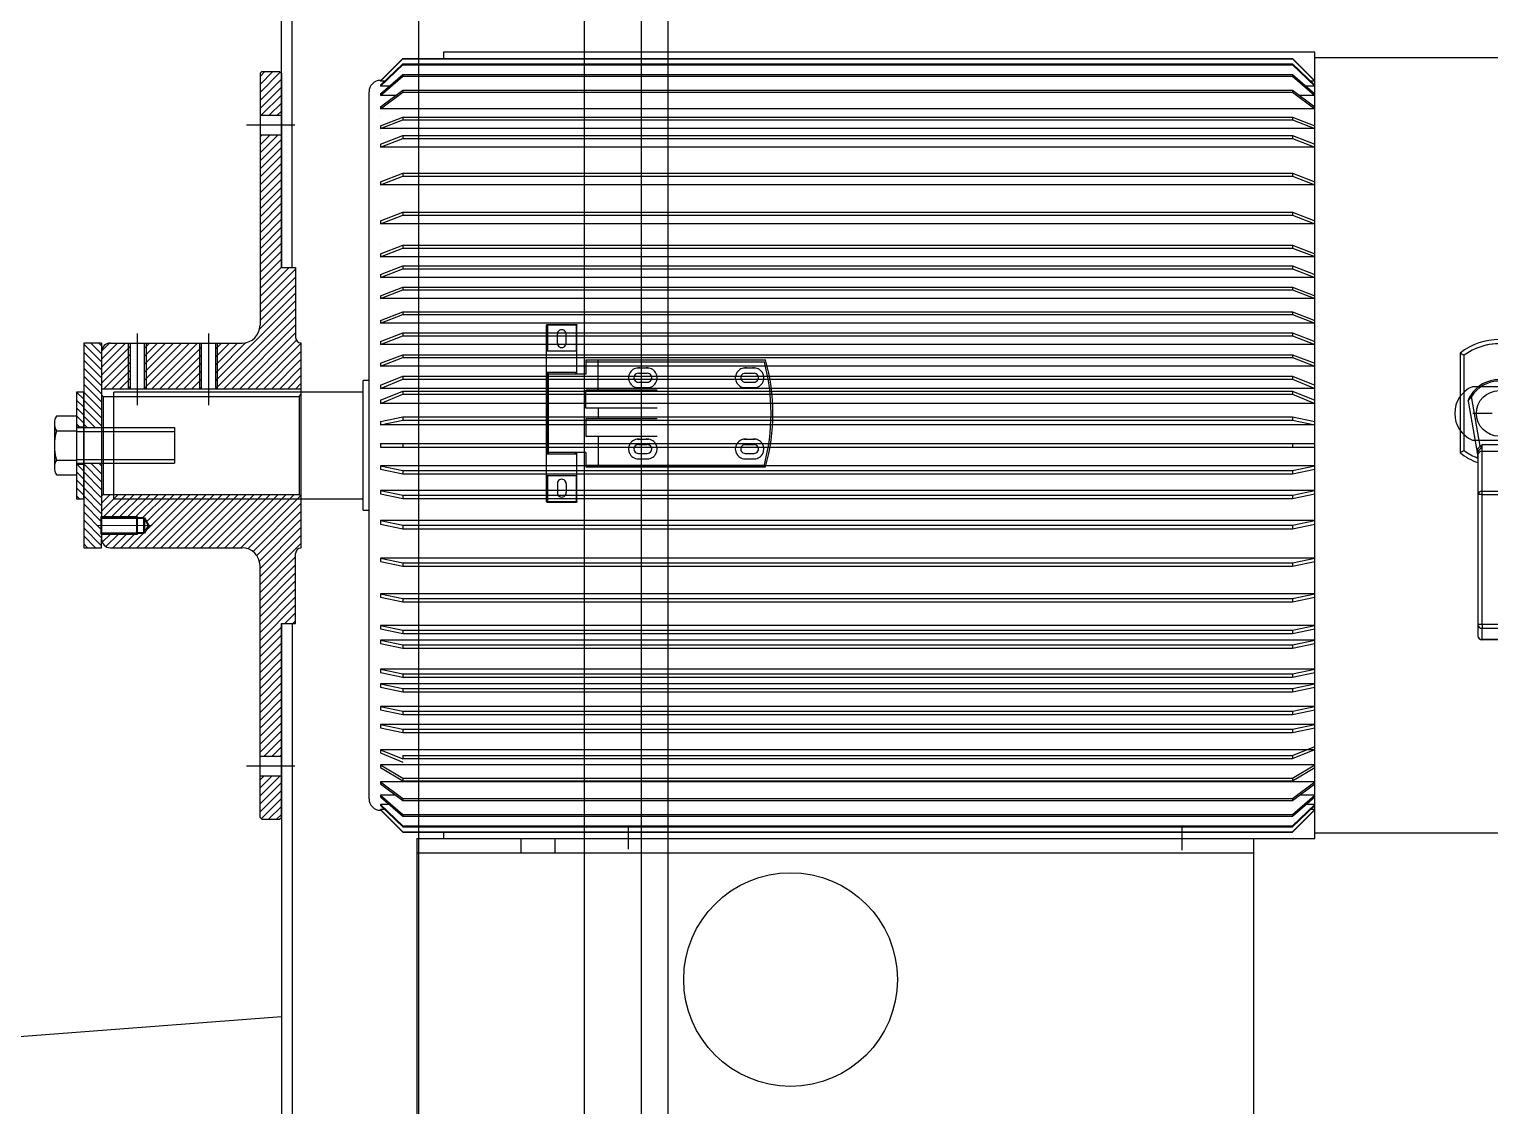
# Model space of a CAD drawing. Header units: millimetres. Extents: x -7350 to 21750, y -6100 to 14306.
# Drawn here: x 4781 to 5602, y 498 to 1103 of the extents above; entities that cross this region are included whole.
import ezdxf

# ---------------------------------------------------------------- set-up
doc = ezdxf.new("R2010")
doc.units = ezdxf.units.MM
for name, color, linetype in [('Dim', 1, 'Continuous'), ('FanMotor', 7, 'Continuous'), ('McDoor', 7, 'Continuous'), ('McFrame', 7, 'Continuous')]:
    doc.layers.add(name, color=color, linetype=linetype)

# ---------------------------------------------------------------- blocks, each defined once
blk = doc.blocks.new('M500341001000225M-E-BN')
at = {"color": 0}
for p, q in [((603.5, 919, 0), (603.5, 1379, 0)), ((609.5, 919, 0), (609.5, 1379, 0)), ((591.5, 1026.21, 0), (594.29, 1029, 0)), ((591.5, 1021.72, 0), (598.78, 1029, 0)), ((592.5, 1029, 0), (591.5, 1028, 0)), ((591.5, 1017.23, 0), (602.89, 1028.61, 0)), ((591.5, 1028, 0), (591.5, 919, 0)), ((592.5, 1029, 0), (602.5, 1029, 0)), ((602.5, 1029, 0), (603.5, 1028, 0)), ((603.5, 1028, 0), (603.5, 919, 0)), ((591.5, 1012.74, 0), (603.5, 1024.74, 0)), ((591.5, 1008.25, 0), (603.5, 1020.25, 0)), ((592.24, 1004.5, 0), (603.5, 1015.76, 0)), ((596.73, 1004.5, 0), (603.5, 1011.27, 0)), ((591.5, 1004.5, 0), (603.5, 1004.5, 0)), ((601.22, 1004.5, 0), (603.5, 1006.78, 0)), ((583.86, 999, 0), (611.14, 999, 0)), ((591.5, 992.37, 0), (592.63, 993.5, 0)), ((591.5, 987.88, 0), (597.12, 993.5, 0)), ((591.5, 983.39, 0), (601.61, 993.5, 0)), ((591.5, 993.5, 0), (603.5, 993.5, 0)), ((591.5, 978.9, 0), (603.5, 990.9, 0)), ((591.5, 974.41, 0), (603.5, 986.41, 0)), ((591.5, 969.92, 0), (603.5, 981.92, 0)), ((591.5, 965.43, 0), (603.5, 977.43, 0)), ((591.5, 960.94, 0), (603.5, 972.94, 0)), ((591.5, 956.45, 0), (603.5, 968.45, 0)), ((591.5, 951.96, 0), (603.5, 963.96, 0)), ((591.5, 947.47, 0), (603.5, 959.47, 0)), ((591.5, 942.98, 0), (603.5, 954.98, 0)), ((591.5, 938.49, 0), (603.5, 950.49, 0)), ((591.5, 934, 0), (603.5, 946, 0)), ((591.5, 929.51, 0), (603.5, 941.51, 0)), ((591.5, 925.02, 0), (603.5, 937.02, 0)), ((591.5, 920.53, 0), (603.5, 932.53, 0)), ((591.5, 916.04, 0), (603.5, 928.04, 0)), ((591.5, 911.55, 0), (603.5, 923.55, 0)), ((591.5, 907.06, 0), (603.5, 919.06, 0)), ((591.5, 902.57, 0), (607.93, 919, 0)), ((591.5, 919, 0), (591.5, 886.5, 0)), ((603.5, 919, 0), (611.5, 919, 0)), ((611.5, 919, 0), (611.5, 879.62, 0)), ((591.5, 898.08, 0), (611.5, 918.08, 0)), ((591.5, 893.59, 0), (611.5, 913.59, 0)), ((591.27, 884.38, 0), (611.5, 904.61, 0)), ((591.5, 889.1, 0), (611.5, 909.1, 0)), ((567.5, 856.12, 0), (611.5, 900.12, 0)), ((567.5, 851.63, 0), (611.5, 895.63, 0)), ((571.16, 850.8, 0), (611.5, 891.14, 0)), ((575.65, 850.8, 0), (611.5, 886.65, 0)), ((522.5, 881.89, 0), (522.5, 841.55, 0)), ((562.5, 881.89, 0), (562.5, 841.55, 0)), ((580.14, 850.8, 0), (611.5, 882.16, 0)), ((584.63, 850.8, 0), (611.92, 878.09, 0)), ((502.5, 876.5, 0), (492.5, 876.5, 0)), ((492.5, 876.5, 0), (492.5, 761.5, 0)), ((502.5, 865.92, 0), (492.5, 875.92, 0)), ((502.5, 861.43, 0), (492.5, 871.43, 0)), ((502.5, 870.41, 0), (496.41, 876.5, 0)), ((502.5, 874.9, 0), (500.9, 876.5, 0)), ((502.5, 867.45, 0), (511.55, 876.5, 0)), ((502.5, 862.96, 0), (516.04, 876.5, 0)), ((502.5, 876.5, 0), (502.5, 871.5, 0)), ((502.5, 858.47, 0), (517.5, 873.47, 0)), ((502.5, 871.5, 0), (502.5, 766.5, 0)), ((502.52, 871.96, 0), (507.04, 876.48, 0)), ((507.5, 876.5, 0), (581.5, 876.5, 0)), ((517.5, 876.5, 0), (517.5, 850.8, 0)), ((517.5, 873.47, 0), (518.5, 874.47, 0)), ((517.5, 868.98, 0), (518.5, 869.98, 0)), ((518.5, 876.5, 0), (518.5, 850.8, 0)), ((526.5, 876.5, 0), (526.5, 850.8, 0)), ((526.5, 873.49, 0), (527.5, 874.49, 0)), ((526.5, 869, 0), (527.5, 870, 0)), ((527.5, 874.49, 0), (529.51, 876.5, 0)), ((527.5, 870, 0), (534, 876.5, 0)), ((527.5, 865.51, 0), (538.49, 876.5, 0)), ((527.5, 861.02, 0), (542.98, 876.5, 0)), ((527.5, 856.53, 0), (547.47, 876.5, 0)), ((527.5, 852.04, 0), (551.96, 876.5, 0)), ((527.5, 876.5, 0), (527.5, 850.8, 0)), ((530.75, 850.8, 0), (556.45, 876.5, 0)), ((535.24, 850.8, 0), (557.5, 873.06, 0)), ((557.5, 876.5, 0), (557.5, 850.8, 0)), ((557.5, 873.06, 0), (558.5, 874.06, 0)), ((557.5, 868.57, 0), (558.5, 869.57, 0)), ((558.5, 876.5, 0), (558.5, 850.8, 0)), ((566.5, 876.5, 0), (566.5, 850.8, 0)), ((566.5, 873.08, 0), (567.5, 874.08, 0)), ((566.5, 868.59, 0), (567.5, 869.59, 0)), ((567.5, 860.61, 0), (583.62, 876.73, 0)), ((567.5, 874.08, 0), (569.92, 876.5, 0)), ((567.5, 869.59, 0), (574.41, 876.5, 0)), ((567.5, 865.1, 0), (578.9, 876.5, 0)), ((567.5, 876.5, 0), (567.5, 850.8, 0)), ((589.12, 850.8, 0), (614.5, 876.18, 0)), ((593.61, 850.8, 0), (614.5, 871.69, 0)), ((614.5, 876.62, 0), (614.5, 761.38, 0)), ((614.5, 876.62, 0), (614.5, 876.62, 0)), ((621.5, 876.62, 0), (621.5, 876.62, 0)), ((502.5, 856.94, 0), (492.5, 866.94, 0)), ((502.5, 852.45, 0), (492.5, 862.45, 0)), ((502.5, 853.98, 0), (517.5, 868.98, 0)), ((503.81, 850.8, 0), (517.5, 864.49, 0)), ((517.5, 864.49, 0), (518.5, 865.49, 0)), ((526.5, 864.51, 0), (527.5, 865.51, 0)), ((539.73, 850.8, 0), (557.5, 868.57, 0)), ((544.22, 850.8, 0), (557.5, 864.08, 0)), ((557.5, 864.08, 0), (558.5, 865.08, 0)), ((566.5, 864.1, 0), (567.5, 865.1, 0)), ((598.1, 850.8, 0), (614.5, 867.2, 0)), ((602.59, 850.8, 0), (614.5, 862.71, 0)), ((502.5, 847.96, 0), (492.5, 857.96, 0)), ((502.5, 843.47, 0), (492.5, 853.47, 0)), ((508.3, 850.8, 0), (517.5, 860, 0)), ((512.79, 850.8, 0), (517.5, 855.51, 0)), ((517.5, 860, 0), (518.5, 861, 0)), ((517.5, 855.51, 0), (518.5, 856.51, 0)), ((526.5, 860.02, 0), (527.5, 861.02, 0)), ((526.5, 855.53, 0), (527.5, 856.53, 0)), ((548.71, 850.8, 0), (557.5, 859.59, 0)), ((553.2, 850.8, 0), (557.5, 855.1, 0)), ((557.5, 859.59, 0), (558.5, 860.59, 0)), ((557.5, 855.1, 0), (558.5, 856.1, 0)), ((566.5, 859.61, 0), (567.5, 860.61, 0)), ((566.5, 855.12, 0), (567.5, 856.12, 0)), ((607.08, 850.8, 0), (614.5, 858.22, 0)), ((611.57, 850.8, 0), (614.5, 853.73, 0)), ((488.5, 849, 0), (488.5, 789, 0)), ((492.5, 849, 0), (488.5, 849, 0)), ((488.5, 849, 0), (492.5, 845, 0)), ((492.5, 789, 0), (492.5, 849, 0)), ((502.5, 838.98, 0), (492.5, 848.98, 0)), ((502.5, 850.8, 0), (614.5, 850.8, 0)), ((503.5, 846.5, 0), (502.5, 847.5, 0)), ((503.5, 846.5, 0), (613.5, 846.5, 0)), ((503.5, 846.5, 0), (503.5, 791.5, 0)), ((517.28, 850.8, 0), (517.5, 851.02, 0)), ((517.5, 851.02, 0), (518.5, 852.02, 0)), ((526.5, 851.04, 0), (527.5, 852.04, 0)), ((557.69, 850.8, 0), (558.5, 851.61, 0)), ((566.67, 850.8, 0), (567.5, 851.63, 0)), ((613.5, 846.5, 0), (614.5, 847.52, 0)), ((613.5, 846.5, 0), (613.5, 791.5, 0)), ((488.5, 844.51, 0), (492.5, 840.51, 0)), ((488.5, 840.02, 0), (492.5, 836.02, 0)), ((502.5, 834.49, 0), (492.5, 844.49, 0)), ((502.5, 830, 0), (492.5, 840, 0)), ((476, 831.36, 0), (476, 806.64, 0)), ((488.5, 835.47, 0), (477.15, 835.47, 0)), ((488.5, 835.53, 0), (492.5, 831.53, 0)), ((488.5, 835.47, 0), (488.5, 802.52, 0)), ((488.5, 831.04, 0), (490.04, 829.5, 0)), ((488.5, 829.5, 0), (492.5, 829.5, 0)), ((488.5, 829, 0), (543.5, 829, 0)), ((499.01, 829, 0), (492.5, 835.51, 0)), ((494.52, 829, 0), (492.5, 831.02, 0)), ((543.5, 829, 0), (543.5, 809, 0)), ((477.15, 827.24, 0), (488.5, 827.24, 0)), ((488.5, 826.83, 0), (543.5, 826.83, 0)), ((476, 819, 0), (476, 819, 0)), ((477.15, 810.76, 0), (488.5, 810.76, 0)), ((488.5, 811.16, 0), (543.5, 811.16, 0)), ((488.5, 809, 0), (543.5, 809, 0)), ((488.5, 808.5, 0), (492.5, 808.5, 0)), ((488.5, 804.1, 0), (492.5, 800.1, 0)), ((488.59, 808.5, 0), (492.5, 804.59, 0)), ((502.5, 798.57, 0), (492.5, 808.57, 0)), ((502.5, 794.08, 0), (492.5, 804.08, 0)), ((502.5, 803.06, 0), (496.56, 809, 0)), ((502.5, 807.55, 0), (501.05, 809, 0)), ((477.15, 802.52, 0), (488.5, 802.52, 0)), ((488.5, 799.61, 0), (492.5, 795.61, 0)), ((502.5, 789.59, 0), (492.5, 799.59, 0)), ((488.5, 795.12, 0), (492.5, 791.12, 0)), ((488.5, 790.63, 0), (490.13, 789, 0)), ((488.5, 789, 0), (492.5, 789, 0)), ((502.5, 785.1, 0), (492.5, 795.1, 0)), ((502.5, 780.61, 0), (492.5, 790.61, 0)), ((502.5, 786.63, 0), (507.37, 791.5, 0)), ((502.5, 782.14, 0), (511.86, 791.5, 0)), ((503.5, 791.5, 0), (502.5, 790.5, 0)), ((503.5, 791.5, 0), (613.5, 791.5, 0)), ((503.85, 779, 0), (516.35, 791.5, 0)), ((508.34, 779, 0), (520.84, 791.5, 0)), ((512.83, 779, 0), (525.33, 791.5, 0)), ((517.32, 779, 0), (529.82, 791.5, 0)), ((521.81, 779, 0), (534.31, 791.5, 0)), ((522.27, 761.5, 0), (552.27, 791.5, 0)), ((525.55, 778.25, 0), (538.8, 791.5, 0)), ((526.76, 761.5, 0), (556.76, 791.5, 0)), ((527.14, 770.85, 0), (547.78, 791.5, 0)), ((527.8, 776, 0), (543.29, 791.5, 0)), ((531.25, 761.5, 0), (561.25, 791.5, 0)), ((535.74, 761.5, 0), (565.74, 791.5, 0)), ((540.23, 761.5, 0), (570.23, 791.5, 0)), ((544.72, 761.5, 0), (574.72, 791.5, 0)), ((549.21, 761.5, 0), (579.21, 791.5, 0)), ((553.7, 761.5, 0), (583.7, 791.5, 0)), ((558.19, 761.5, 0), (588.19, 791.5, 0)), ((562.68, 761.5, 0), (592.68, 791.5, 0)), ((567.17, 761.5, 0), (597.17, 791.5, 0)), ((571.66, 761.5, 0), (601.66, 791.5, 0)), ((576.15, 761.5, 0), (606.15, 791.5, 0)), ((580.65, 761.5, 0), (610.65, 791.5, 0)), ((584.63, 761, 0), (614.32, 790.68, 0)), ((613.5, 791.5, 0), (614.5, 790.5, 0)), ((502.5, 776.12, 0), (492.5, 786.12, 0)), ((502.5, 771.63, 0), (492.5, 781.63, 0)), ((587.57, 759.45, 0), (614.5, 786.37, 0)), ((589.76, 757.14, 0), (614.5, 781.88, 0)), ((502.5, 767.14, 0), (492.5, 777.14, 0)), ((502.5, 762.65, 0), (492.5, 772.65, 0)), ((503.1, 778.25, 0), (503.85, 779, 0)), ((507.59, 778.25, 0), (508.34, 779, 0)), ((512.08, 778.25, 0), (512.83, 779, 0)), ((516.57, 778.25, 0), (517.32, 779, 0)), ((521.06, 778.25, 0), (521.81, 779, 0)), ((591.17, 754.06, 0), (614.5, 777.39, 0)), ((591.5, 749.9, 0), (614.5, 772.9, 0)), ((499.16, 761.5, 0), (492.5, 768.16, 0)), ((494.67, 761.5, 0), (492.5, 763.67, 0)), ((502.5, 768.67, 0), (502.83, 769, 0)), ((502.5, 761.5, 0), (502.5, 766.5, 0)), ((502.83, 769, 0), (503.58, 769.75, 0)), ((502.89, 764.57, 0), (507.32, 769, 0)), ((504.99, 762.18, 0), (511.81, 769, 0)), ((507.32, 769, 0), (508.07, 769.75, 0)), ((508.8, 761.5, 0), (516.3, 769, 0)), ((511.81, 769, 0), (512.56, 769.75, 0)), ((513.29, 761.5, 0), (520.79, 769, 0)), ((516.3, 769, 0), (517.05, 769.75, 0)), ((517.78, 761.5, 0), (526.03, 769.75, 0)), ((520.79, 769, 0), (521.54, 769.75, 0)), ((591.5, 745.41, 0), (614.5, 768.41, 0)), ((591.5, 740.92, 0), (614.5, 763.92, 0)), ((492.5, 761.5, 0), (502.5, 761.5, 0)), ((507.5, 761.5, 0), (581.5, 761.5, 0)), ((591.5, 736.43, 0), (611.5, 756.43, 0)), ((611.5, 719, 0), (611.5, 758.38, 0)), ((614.5, 761.38, 0), (614.5, 761.38, 0)), ((591.5, 731.94, 0), (611.5, 751.94, 0)), ((591.5, 719, 0), (591.5, 751.5, 0)), ((591.5, 727.45, 0), (611.5, 747.45, 0)), ((591.5, 722.96, 0), (611.5, 742.96, 0)), ((591.5, 718.47, 0), (611.5, 738.47, 0)), ((591.5, 713.98, 0), (611.5, 733.98, 0)), ((591.5, 709.49, 0), (611.5, 729.49, 0)), ((605.5, 719, 0), (611.5, 725, 0)), ((591.5, 610, 0), (591.5, 719, 0)), ((591.5, 705, 0), (603.5, 717, 0)), ((603.5, 719, 0), (603.5, 259, 0)), ((603.5, 610, 0), (603.5, 719, 0)), ((603.5, 719, 0), (611.5, 719, 0)), ((609.5, 719, 0), (609.5, 259, 0)), ((609.99, 719, 0), (611.5, 720.51, 0)), ((591.5, 700.51, 0), (603.5, 712.51, 0)), ((591.5, 696.02, 0), (603.5, 708.02, 0)), ((591.5, 691.53, 0), (603.5, 703.53, 0)), ((591.5, 687.04, 0), (603.5, 699.04, 0)), ((591.5, 682.55, 0), (603.5, 694.55, 0)), ((591.5, 678.06, 0), (603.5, 690.06, 0)), ((591.5, 673.57, 0), (603.5, 685.57, 0)), ((591.5, 669.08, 0), (603.5, 681.08, 0)), ((591.5, 664.59, 0), (603.5, 676.59, 0)), ((591.5, 660.1, 0), (603.5, 672.1, 0)), ((591.5, 655.61, 0), (603.5, 667.61, 0)), ((591.5, 651.12, 0), (603.5, 663.12, 0)), ((591.5, 646.63, 0), (603.5, 658.63, 0)), ((593.86, 644.5, 0), (603.5, 654.14, 0)), ((598.35, 644.5, 0), (603.5, 649.65, 0)), ((591.5, 644.5, 0), (603.5, 644.5, 0)), ((602.84, 644.5, 0), (603.5, 645.16, 0)), ((583.86, 639, 0), (611.14, 639, 0)), ((591.5, 631.08, 0), (593.92, 633.5, 0)), ((591.5, 626.59, 0), (598.41, 633.5, 0)), ((591.5, 622.1, 0), (602.9, 633.5, 0)), ((591.5, 633.5, 0), (603.5, 633.5, 0)), ((591.5, 617.61, 0), (603.5, 629.61, 0)), ((591.5, 613.12, 0), (603.5, 625.12, 0)), ((592.19, 609.31, 0), (603.5, 620.63, 0)), ((596.36, 609, 0), (603.5, 616.14, 0)), ((592.5, 609, 0), (591.5, 610, 0)), ((592.5, 609, 0), (602.5, 609, 0)), ((600.85, 609, 0), (603.5, 611.65, 0)), ((602.5, 609, 0), (603.5, 610, 0)), ((679.5, 598.25, 0), (1149.5, 598.25, 0)), ((679.5, 598.25, 0), (679.5, 194, 0)), ((738, 598.25, 0), (738, 590.25, 0)), ((757, 598.25, 0), (757, 590.25, 0)), ((1149.5, 598.25, 0), (1149.5, 194, 0)), ((679.5, 590.25, 0), (1149.5, 590.25, 0)), ((603.5, 498, 0), (263.16, 472.33, 0))]:
    blk.add_line(p, q, dxfattribs=at)
at = {"color": 7, "linetype": 'Continuous'}
for p, q in [((659.18, 1023.8, 0), (671.77, 1036.33, 0)), ((659.18, 1023.6, 0), (671.77, 1036.13, 0)), ((671.77, 1036.33, 0), (671.77, 1036.13, 0)), ((671.77, 1036.33, 0), (1171.34, 1036.33, 0)), ((671.77, 1036.13, 0), (1171.34, 1036.13, 0)), ((694.55, 1039.85, 0), (694.55, 1036.33, 0)), ((794.66, 1039.85, 0), (694.55, 1039.85, 0)), ((802.72, 1039.85, 0), (794.66, 1039.85, 0)), ((1183.92, 1039.85, 0), (802.72, 1039.85, 0)), ((1171.34, 1036.33, 0), (1183.92, 1023.81, 0)), ((1171.34, 1036.33, 0), (1171.34, 1036.13, 0)), ((1171.34, 1036.13, 0), (1183.92, 1023.61, 0)), ((1183.92, 1036.62, 0), (1183.92, 1039.85, 0)), ((1183.92, 601.48, 0), (1183.92, 1036.62, 0)), ((1396.55, 1036.62, 0), (1183.92, 1036.62, 0)), ((659.18, 1021.39, 0), (671.77, 1033.37, 0)), ((659.18, 1020.79, 0), (671.77, 1032.77, 0)), ((659.18, 1016.47, 0), (671.77, 1027.38, 0)), ((659.18, 1015.5, 0), (671.77, 1026.41, 0)), ((671.77, 1033.37, 0), (671.77, 1032.77, 0)), ((671.77, 1033.37, 0), (1171.34, 1033.37, 0)), ((671.77, 1032.77, 0), (1171.34, 1032.77, 0)), ((671.77, 1027.38, 0), (671.77, 1026.41, 0)), ((671.77, 1027.38, 0), (1171.34, 1027.38, 0)), ((671.77, 1026.41, 0), (1171.34, 1026.41, 0)), ((1171.34, 1033.37, 0), (1183.92, 1021.4, 0)), ((1171.34, 1033.37, 0), (1171.34, 1032.77, 0)), ((1171.34, 1032.77, 0), (1183.92, 1020.8, 0)), ((1171.34, 1027.38, 0), (1183.92, 1016.48, 0)), ((1171.34, 1027.38, 0), (1171.34, 1026.41, 0)), ((1171.34, 1026.41, 0), (1183.92, 1015.51, 0)), ((652.73, 620.52, 0), (652.73, 1017.58, 0)), ((659.41, 1024.04, 0), (659.18, 1024.04, 0)), ((659.18, 1023.6, 0), (659.18, 1023.6, 0)), ((661.5, 1023.6, 0), (659.18, 1023.6, 0)), ((664.16, 1020.79, 0), (659.18, 1020.79, 0)), ((659.18, 1020.79, 0), (659.18, 1020.79, 0)), ((659.18, 1009.26, 0), (671.77, 1018.62, 0)), ((659.18, 1007.96, 0), (671.77, 1017.32, 0)), ((671.77, 1018.62, 0), (671.77, 1017.32, 0)), ((671.77, 1018.62, 0), (1171.34, 1018.62, 0)), ((671.77, 1017.32, 0), (1171.34, 1017.32, 0)), ((1171.34, 1018.62, 0), (1183.92, 1009.26, 0)), ((1171.34, 1018.62, 0), (1171.34, 1017.32, 0)), ((1171.34, 1017.32, 0), (1183.92, 1007.97, 0)), ((1183.92, 1020.79, 0), (1178.94, 1020.79, 0)), ((1183.92, 1023.6, 0), (1181.61, 1023.6, 0)), ((1183.92, 1024.04, 0), (1183.69, 1024.04, 0)), ((667.58, 1015.5, 0), (659.18, 1015.5, 0)), ((659.18, 1015.5, 0), (659.18, 1015.5, 0)), ((1183.92, 1015.5, 0), (1175.53, 1015.5, 0)), ((1183.92, 1007.96, 0), (659.18, 1007.96, 0)), ((659.18, 1003.85, 0), (659.18, 1003.85, 0)), ((659.18, 998.5, 0), (671.77, 1003.35, 0)), ((659.18, 996.93, 0), (671.77, 1001.79, 0)), ((671.77, 1003.35, 0), (1171.34, 1003.35, 0)), ((671.77, 1003.35, 0), (671.77, 1001.79, 0)), ((671.77, 1001.79, 0), (1171.34, 1001.79, 0)), ((1171.34, 1003.35, 0), (1183.92, 998.5, 0)), ((1171.34, 1003.35, 0), (1171.34, 1001.79, 0)), ((1171.34, 1001.79, 0), (1183.92, 996.94, 0)), ((1183.92, 996.93, 0), (659.18, 996.93, 0)), ((659.18, 996.93, 0), (659.18, 996.93, 0)), ((659.18, 993.47, 0), (659.18, 993.47, 0)), ((659.18, 988.12, 0), (671.77, 992.98, 0)), ((671.77, 992.98, 0), (1171.34, 992.98, 0)), ((671.77, 992.98, 0), (671.77, 991.41, 0)), ((1171.34, 992.98, 0), (1171.34, 991.41, 0)), ((1171.34, 992.98, 0), (1183.92, 988.13, 0)), ((659.18, 986.56, 0), (671.77, 991.41, 0)), ((1183.92, 986.56, 0), (659.18, 986.56, 0)), ((659.18, 986.56, 0), (659.18, 986.56, 0)), ((671.77, 991.41, 0), (1171.34, 991.41, 0)), ((1171.34, 991.41, 0), (1183.92, 986.56, 0)), ((659.18, 972.34, 0), (659.18, 972.34, 0)), ((659.18, 967, 0), (671.77, 971.85, 0)), ((659.18, 965.43, 0), (671.77, 970.28, 0)), ((671.77, 971.85, 0), (1171.34, 971.85, 0)), ((671.77, 971.85, 0), (671.77, 970.28, 0)), ((671.77, 970.28, 0), (1171.34, 970.28, 0)), ((1171.34, 971.85, 0), (1183.92, 967, 0)), ((1171.34, 971.85, 0), (1171.34, 970.28, 0)), ((1171.34, 970.28, 0), (1183.92, 965.43, 0)), ((1183.92, 965.43, 0), (659.18, 965.43, 0)), ((659.18, 965.43, 0), (659.18, 965.43, 0)), ((659.18, 950.44, 0), (659.18, 950.44, 0)), ((659.18, 945.09, 0), (671.77, 949.94, 0)), ((659.18, 943.52, 0), (671.77, 948.38, 0)), ((1183.92, 943.52, 0), (659.18, 943.52, 0)), ((659.18, 943.52, 0), (659.18, 943.52, 0)), ((671.77, 949.94, 0), (1171.34, 949.94, 0)), ((671.77, 949.94, 0), (671.77, 948.38, 0)), ((671.77, 948.38, 0), (1171.34, 948.38, 0)), ((1171.34, 949.94, 0), (1183.92, 945.1, 0)), ((1171.34, 949.94, 0), (1171.34, 948.38, 0)), ((1171.34, 948.38, 0), (1183.92, 943.53, 0)), ((659.18, 931.92, 0), (659.18, 931.92, 0)), ((659.18, 926.58, 0), (671.77, 931.43, 0)), ((659.18, 925.01, 0), (671.77, 929.87, 0)), ((671.77, 931.43, 0), (1171.34, 931.43, 0)), ((671.77, 931.43, 0), (671.77, 929.87, 0)), ((671.77, 929.87, 0), (1171.34, 929.87, 0)), ((1171.34, 931.43, 0), (1183.92, 926.58, 0)), ((1171.34, 931.43, 0), (1171.34, 929.87, 0)), ((1171.34, 929.87, 0), (1183.92, 925.02, 0)), ((1183.92, 925.01, 0), (659.18, 925.01, 0)), ((659.18, 925.01, 0), (659.18, 925.01, 0)), ((659.18, 920.29, 0), (659.18, 920.29, 0)), ((659.18, 914.95, 0), (671.77, 919.8, 0)), ((671.77, 919.8, 0), (1171.34, 919.8, 0)), ((671.77, 919.8, 0), (671.77, 918.23, 0)), ((1171.34, 919.8, 0), (1171.34, 918.23, 0)), ((1171.34, 919.8, 0), (1183.92, 914.95, 0)), ((659.18, 913.38, 0), (671.77, 918.23, 0)), ((1183.92, 913.38, 0), (659.18, 913.38, 0)), ((659.18, 913.38, 0), (659.18, 913.38, 0)), ((671.77, 918.23, 0), (1171.34, 918.23, 0)), ((1171.34, 918.23, 0), (1183.92, 913.39, 0)), ((659.18, 908.4, 0), (659.18, 908.4, 0)), ((659.18, 903.05, 0), (671.77, 907.91, 0)), ((659.18, 901.48, 0), (671.77, 906.34, 0)), ((671.77, 907.91, 0), (1171.34, 907.91, 0)), ((671.77, 907.91, 0), (671.77, 906.34, 0)), ((671.77, 906.34, 0), (1171.34, 906.34, 0)), ((1171.34, 907.91, 0), (1171.34, 906.34, 0)), ((1171.34, 907.91, 0), (1183.92, 903.06, 0)), ((1171.34, 906.34, 0), (1183.92, 901.49, 0)), ((1183.92, 901.48, 0), (659.18, 901.48, 0)), ((659.18, 901.48, 0), (659.18, 901.48, 0)), ((659.18, 894.55, 0), (659.18, 894.55, 0)), ((659.18, 889.21, 0), (671.77, 894.06, 0)), ((659.18, 887.64, 0), (671.77, 892.5, 0)), ((1183.92, 887.64, 0), (659.18, 887.64, 0)), ((659.18, 887.64, 0), (659.18, 887.64, 0)), ((671.77, 894.06, 0), (1171.34, 894.06, 0)), ((671.77, 894.06, 0), (671.77, 892.5, 0)), ((671.77, 892.5, 0), (1171.34, 892.5, 0)), ((1171.34, 894.06, 0), (1183.92, 889.21, 0)), ((1171.34, 894.06, 0), (1171.34, 892.5, 0)), ((1171.34, 892.5, 0), (1183.92, 887.65, 0)), ((659.18, 882.66, 0), (659.18, 882.66, 0)), ((659.18, 877.31, 0), (671.77, 882.17, 0)), ((659.18, 875.75, 0), (671.77, 880.6, 0)), ((671.77, 882.17, 0), (671.77, 880.6, 0)), ((671.77, 882.17, 0), (1171.34, 882.17, 0)), ((671.77, 880.6, 0), (1171.34, 880.6, 0)), ((1171.34, 882.17, 0), (1171.34, 880.6, 0)), ((1171.34, 882.17, 0), (1183.92, 877.32, 0)), ((1171.34, 880.6, 0), (1183.92, 875.75, 0)), ((1183.92, 875.75, 0), (659.18, 875.75, 0)), ((659.18, 875.75, 0), (659.18, 875.75, 0)), ((659.18, 870.46, 0), (659.18, 870.46, 0)), ((659.18, 865.11, 0), (671.77, 869.97, 0)), ((671.77, 869.97, 0), (671.77, 868.4, 0)), ((671.77, 869.97, 0), (1171.34, 869.97, 0)), ((1171.34, 869.97, 0), (1183.92, 865.12, 0)), ((1171.34, 869.97, 0), (1171.34, 868.4, 0)), ((659.18, 863.55, 0), (671.77, 868.4, 0)), ((1183.92, 863.55, 0), (659.18, 863.55, 0)), ((659.18, 863.55, 0), (659.18, 863.55, 0)), ((671.77, 868.4, 0), (1171.34, 868.4, 0)), ((1171.34, 868.4, 0), (1183.92, 863.55, 0)), ((649.5, 782.56, 0), (649.5, 855.44, 0)), ((652.73, 855.44, 0), (649.5, 855.44, 0)), ((659.18, 852.79, 0), (671.77, 857.91, 0)), ((659.18, 851.02, 0), (671.77, 856.14, 0)), ((671.77, 857.91, 0), (1171.34, 857.91, 0)), ((671.77, 857.91, 0), (671.77, 856.14, 0)), ((671.77, 856.14, 0), (1171.34, 856.14, 0)), ((1171.34, 857.91, 0), (1171.34, 856.14, 0)), ((1171.34, 857.91, 0), (1183.92, 852.79, 0)), ((1171.34, 856.14, 0), (1183.92, 851.02, 0)), ((649.5, 848.99, 0), (509.47, 848.99, 0)), ((509.47, 789.01, 0), (509.47, 848.99, 0)), ((1183.92, 851.02, 0), (659.18, 851.02, 0)), ((659.18, 851.02, 0), (659.18, 851.02, 0)), ((659.18, 844.35, 0), (671.77, 849.47, 0)), ((659.18, 842.58, 0), (671.77, 847.7, 0)), ((671.77, 849.47, 0), (671.77, 847.7, 0)), ((671.77, 849.47, 0), (1171.34, 849.47, 0)), ((671.77, 847.7, 0), (1171.34, 847.7, 0)), ((1171.34, 849.47, 0), (1183.92, 844.35, 0)), ((1171.34, 849.47, 0), (1171.34, 847.7, 0)), ((1171.34, 847.7, 0), (1183.92, 842.58, 0)), ((1183.92, 842.58, 0), (659.18, 842.58, 0)), ((659.18, 842.58, 0), (659.18, 842.58, 0)), ((659.18, 832.48, 0), (671.77, 835.1, 0)), ((659.18, 830.58, 0), (671.77, 833.2, 0)), ((1183.92, 830.58, 0), (659.18, 830.58, 0)), ((659.18, 830.58, 0), (659.18, 830.58, 0)), ((671.77, 835.1, 0), (671.77, 833.2, 0)), ((671.77, 835.1, 0), (1171.34, 835.1, 0)), ((671.77, 833.2, 0), (1171.34, 833.2, 0)), ((1171.34, 835.1, 0), (1183.92, 832.48, 0)), ((1171.34, 835.1, 0), (1171.34, 833.2, 0)), ((1171.34, 833.2, 0), (1183.92, 830.59, 0)), ((659.18, 820.02, 0), (671.77, 820.02, 0)), ((659.18, 820.02, 0), (659.18, 819.05, 0)), ((659.18, 819.05, 0), (659.18, 818.08, 0)), ((659.18, 818.08, 0), (671.77, 818.08, 0)), ((671.77, 820.02, 0), (671.77, 818.08, 0)), ((671.77, 820.02, 0), (1171.34, 820.02, 0)), ((671.77, 818.08, 0), (1171.34, 818.08, 0)), ((1171.34, 820.02, 0), (1183.92, 820.02, 0)), ((1171.34, 820.02, 0), (1171.34, 818.08, 0)), ((1171.34, 818.08, 0), (1183.92, 818.08, 0)), ((659.18, 807.52, 0), (671.77, 804.9, 0)), ((1183.92, 807.52, 0), (659.18, 807.52, 0)), ((659.18, 807.52, 0), (659.18, 807.52, 0)), ((659.18, 805.62, 0), (671.77, 803, 0)), ((671.77, 804.9, 0), (671.77, 803, 0)), ((671.77, 804.9, 0), (1171.34, 804.9, 0)), ((1171.34, 804.9, 0), (1183.92, 807.51, 0)), ((1171.34, 803, 0), (1183.92, 805.62, 0)), ((1171.34, 804.9, 0), (1171.34, 803, 0)), ((671.77, 803, 0), (1171.34, 803, 0)), ((509.47, 789.01, 0), (649.5, 789.01, 0)), ((1183.92, 793.61, 0), (659.18, 793.61, 0)), ((659.18, 793.61, 0), (671.77, 790.99, 0)), ((659.18, 793.61, 0), (659.18, 793.61, 0)), ((659.18, 791.72, 0), (671.77, 789.1, 0)), ((671.77, 790.99, 0), (1171.34, 790.99, 0)), ((671.77, 790.99, 0), (671.77, 789.1, 0)), ((671.77, 789.1, 0), (1171.34, 789.1, 0)), ((1171.34, 790.99, 0), (1183.92, 793.61, 0)), ((1171.34, 789.1, 0), (1183.92, 791.72, 0)), ((1171.34, 790.99, 0), (1171.34, 789.1, 0)), ((649.5, 782.56, 0), (652.73, 782.56, 0)), ((1183.92, 776.75, 0), (659.18, 776.75, 0)), ((659.18, 776.75, 0), (671.77, 774.13, 0)), ((659.18, 776.75, 0), (659.18, 776.75, 0)), ((659.18, 774.86, 0), (671.77, 772.24, 0)), ((671.77, 774.13, 0), (1171.34, 774.13, 0)), ((671.77, 774.13, 0), (671.77, 772.24, 0)), ((671.77, 772.24, 0), (1171.34, 772.24, 0)), ((1171.34, 774.13, 0), (1183.92, 776.75, 0)), ((1171.34, 772.24, 0), (1183.92, 774.85, 0)), ((1171.34, 774.13, 0), (1171.34, 772.24, 0)), ((1183.92, 755.73, 0), (659.18, 755.73, 0)), ((659.18, 755.73, 0), (659.18, 755.73, 0)), ((659.18, 755.73, 0), (671.77, 753.11, 0)), ((1171.34, 753.11, 0), (1183.92, 755.73, 0)), ((659.18, 753.84, 0), (671.77, 751.22, 0)), ((671.77, 753.11, 0), (1171.34, 753.11, 0)), ((671.77, 753.11, 0), (671.77, 751.22, 0)), ((671.77, 751.22, 0), (1171.34, 751.22, 0)), ((1171.34, 751.22, 0), (1183.92, 753.84, 0)), ((1171.34, 753.11, 0), (1171.34, 751.22, 0)), ((1183.92, 735.7, 0), (659.18, 735.7, 0)), ((659.18, 735.7, 0), (659.18, 735.7, 0)), ((659.18, 735.7, 0), (671.77, 733.08, 0)), ((659.18, 733.8, 0), (671.77, 731.18, 0)), ((671.77, 733.08, 0), (1171.34, 733.08, 0)), ((671.77, 733.08, 0), (671.77, 731.18, 0)), ((671.77, 731.18, 0), (1171.34, 731.18, 0)), ((1171.34, 733.08, 0), (1183.92, 735.69, 0)), ((1171.34, 731.18, 0), (1183.92, 733.8, 0)), ((1171.34, 733.08, 0), (1171.34, 731.18, 0)), ((1183.92, 717.83, 0), (659.18, 717.83, 0)), ((659.18, 717.83, 0), (671.77, 715.21, 0)), ((659.18, 717.83, 0), (659.18, 717.83, 0)), ((659.18, 715.93, 0), (671.77, 713.32, 0)), ((671.77, 715.21, 0), (1171.34, 715.21, 0)), ((671.77, 715.21, 0), (671.77, 713.32, 0)), ((1171.34, 715.21, 0), (1183.92, 717.83, 0)), ((1171.34, 713.32, 0), (1183.92, 715.93, 0)), ((1171.34, 715.21, 0), (1171.34, 713.32, 0)), ((1183.92, 709.62, 0), (659.18, 709.62, 0)), ((659.18, 709.62, 0), (671.77, 707, 0)), ((659.18, 709.62, 0), (659.18, 709.62, 0)), ((659.18, 707.72, 0), (671.77, 705.1, 0)), ((671.77, 713.32, 0), (1171.34, 713.32, 0)), ((671.77, 707, 0), (1171.34, 707, 0)), ((671.77, 707, 0), (671.77, 705.1, 0)), ((1171.34, 707, 0), (1183.92, 709.62, 0)), ((1171.34, 705.1, 0), (1183.92, 707.72, 0)), ((1171.34, 707, 0), (1171.34, 705.1, 0)), ((671.77, 705.1, 0), (1171.34, 705.1, 0)), ((1183.92, 693.38, 0), (659.18, 693.38, 0)), ((659.18, 693.38, 0), (671.77, 690.76, 0)), ((659.18, 693.38, 0), (659.18, 693.38, 0)), ((659.18, 691.48, 0), (671.77, 688.86, 0)), ((671.77, 690.76, 0), (1171.34, 690.76, 0)), ((671.77, 690.76, 0), (671.77, 688.86, 0)), ((1171.34, 690.76, 0), (1183.92, 693.38, 0)), ((1171.34, 688.86, 0), (1183.92, 691.48, 0)), ((1171.34, 690.76, 0), (1171.34, 688.86, 0)), ((1183.92, 685.17, 0), (659.18, 685.17, 0)), ((659.18, 685.17, 0), (671.77, 682.55, 0)), ((659.18, 685.17, 0), (659.18, 685.17, 0)), ((659.18, 683.27, 0), (671.77, 680.65, 0)), ((671.77, 688.86, 0), (1171.34, 688.86, 0)), ((671.77, 682.55, 0), (1171.34, 682.55, 0)), ((671.77, 682.55, 0), (671.77, 680.65, 0)), ((1171.34, 682.55, 0), (1183.92, 685.16, 0)), ((1171.34, 680.65, 0), (1183.92, 683.27, 0)), ((1171.34, 682.55, 0), (1171.34, 680.65, 0)), ((671.77, 680.65, 0), (1171.34, 680.65, 0)), ((659.18, 672.43, 0), (671.77, 669.81, 0)), ((1183.92, 672.43, 0), (659.18, 672.43, 0)), ((659.18, 672.43, 0), (659.18, 672.43, 0)), ((659.18, 670.54, 0), (671.77, 667.92, 0)), ((671.77, 669.81, 0), (1171.34, 669.81, 0)), ((671.77, 669.81, 0), (671.77, 667.92, 0)), ((671.77, 667.92, 0), (1171.34, 667.92, 0)), ((1171.34, 669.81, 0), (1183.92, 672.43, 0)), ((1171.34, 667.92, 0), (1183.92, 670.53, 0)), ((1171.34, 669.81, 0), (1171.34, 667.92, 0)), ((1183.92, 662.24, 0), (659.18, 662.24, 0)), ((659.18, 662.24, 0), (671.77, 659.62, 0)), ((659.18, 662.24, 0), (659.18, 662.24, 0)), ((659.18, 660.35, 0), (671.77, 657.73, 0)), ((671.77, 659.62, 0), (1171.34, 659.62, 0)), ((671.77, 659.62, 0), (671.77, 657.73, 0)), ((671.77, 657.73, 0), (1171.34, 657.73, 0)), ((1171.34, 659.62, 0), (1183.92, 662.24, 0)), ((1171.34, 657.73, 0), (1183.92, 660.35, 0)), ((1171.34, 659.62, 0), (1171.34, 657.73, 0)), ((1171.34, 644.84, 0), (1183.92, 649.96, 0)), ((1171.34, 643.08, 0), (1183.92, 648.2, 0)), ((1183.92, 648.02, 0), (659.18, 648.02, 0)), ((659.18, 648.02, 0), (659.18, 648.02, 0)), ((659.18, 648.02, 0), (671.77, 642.9, 0)), ((659.18, 646.25, 0), (671.77, 641.13, 0)), ((671.77, 644.84, 0), (671.77, 643.08, 0)), ((671.77, 644.84, 0), (1171.34, 644.84, 0)), ((671.77, 643.08, 0), (1171.34, 643.08, 0)), ((1171.34, 644.84, 0), (1171.34, 643.08, 0)), ((1183.92, 639.6, 0), (659.18, 639.6, 0)), ((659.18, 639.6, 0), (659.18, 639.6, 0)), ((659.18, 639.6, 0), (671.77, 632.2, 0)), ((659.18, 638.03, 0), (671.77, 630.63, 0)), ((671.77, 632.2, 0), (671.77, 630.63, 0)), ((671.77, 632.2, 0), (1171.34, 632.2, 0)), ((1171.34, 632.2, 0), (1183.92, 639.6, 0)), ((1171.34, 630.63, 0), (1183.92, 638.03, 0)), ((1171.34, 632.2, 0), (1171.34, 630.63, 0)), ((1183.92, 630.14, 0), (659.18, 630.14, 0)), ((659.18, 630.14, 0), (659.18, 630.14, 0)), ((659.18, 630.14, 0), (671.77, 620.78, 0)), ((659.18, 628.84, 0), (671.77, 619.48, 0)), ((671.77, 630.63, 0), (1171.34, 630.63, 0)), ((1171.34, 620.78, 0), (1183.92, 630.13, 0)), ((1171.34, 619.48, 0), (1183.92, 628.84, 0)), ((659.18, 622.6, 0), (659.18, 622.6, 0)), ((667.58, 622.6, 0), (659.18, 622.6, 0)), ((659.18, 622.6, 0), (671.77, 611.69, 0)), ((659.18, 621.63, 0), (671.77, 610.72, 0)), ((664.16, 617.31, 0), (659.18, 617.31, 0)), ((659.18, 617.31, 0), (659.18, 617.31, 0)), ((659.18, 617.31, 0), (671.77, 605.33, 0)), ((659.18, 616.71, 0), (671.77, 604.73, 0)), ((671.77, 620.78, 0), (671.77, 619.48, 0)), ((671.77, 620.78, 0), (1171.34, 620.78, 0)), ((671.77, 619.48, 0), (1171.34, 619.48, 0)), ((1171.34, 611.69, 0), (1183.92, 622.59, 0)), ((1171.34, 610.72, 0), (1183.92, 621.62, 0)), ((1171.34, 620.78, 0), (1171.34, 619.48, 0)), ((1171.34, 605.33, 0), (1183.92, 617.3, 0)), ((1171.34, 604.73, 0), (1183.92, 616.7, 0)), ((1183.92, 622.6, 0), (1175.53, 622.6, 0)), ((1183.92, 617.31, 0), (1178.94, 617.31, 0)), ((661.5, 614.5, 0), (659.18, 614.5, 0)), ((659.18, 614.5, 0), (659.18, 614.5, 0)), ((659.18, 614.5, 0), (671.77, 601.97, 0)), ((659.18, 614.3, 0), (671.77, 601.77, 0)), ((659.18, 614.06, 0), (659.41, 614.06, 0)), ((671.77, 611.69, 0), (671.77, 610.72, 0)), ((671.77, 611.69, 0), (1171.34, 611.69, 0)), ((671.77, 610.72, 0), (1171.34, 610.72, 0)), ((1171.34, 601.97, 0), (1183.92, 614.49, 0)), ((1171.34, 601.77, 0), (1183.92, 614.29, 0)), ((1171.34, 611.69, 0), (1171.34, 610.72, 0)), ((1183.92, 614.5, 0), (1181.61, 614.5, 0)), ((1183.69, 614.06, 0), (1183.92, 614.06, 0)), ((671.77, 605.33, 0), (671.77, 604.73, 0)), ((671.77, 605.33, 0), (1171.34, 605.33, 0)), ((671.77, 604.73, 0), (1171.34, 604.73, 0)), ((671.77, 601.97, 0), (671.77, 601.77, 0)), ((671.77, 601.97, 0), (1171.34, 601.97, 0)), ((671.77, 601.77, 0), (1171.34, 601.77, 0)), ((694.55, 601.77, 0), (694.55, 598.25, 0)), ((1171.34, 605.33, 0), (1171.34, 604.73, 0)), ((1171.34, 601.97, 0), (1171.34, 601.77, 0)), ((1183.92, 598.25, 0), (1183.92, 601.48, 0)), ((1183.92, 601.48, 0), (1396.55, 601.48, 0)), ((694.55, 598.25, 0), (1171.5, 598.25, 0)), ((1171.82, 598.25, 0), (1171.5, 598.25, 0)), ((1171.82, 598.25, 0), (1183.92, 598.25, 0))]:
    blk.add_line(p, q, dxfattribs=at)
at = {"color": 0, "lineweight": 13, "extrusion": (0, 1, 0)}
for p, q in [((500.5, 774, 0), (530.95, 774, 0)), ((502.5, 779, 0), (522.5, 779, 0)), ((502.5, 769, 0), (522.5, 769, 0))]:
    blk.add_line(p, q, dxfattribs=at)
at = {"color": 0, "lineweight": 40, "extrusion": (1, 0, 0)}
for p, q in [((502.5, 769, 0), (502.5, 779, 0)), ((522.5, 769, 0), (522.5, 779, 0))]:
    blk.add_line(p, q, dxfattribs=at)
at = {"color": 0, "lineweight": 40, "extrusion": (0, 1, 0)}
for p, q in [((502.5, 778.25, 0), (522.5, 778.25, 0)), ((502.5, 769.75, 0), (522.5, 769.75, 0))]:
    blk.add_line(p, q, dxfattribs=at)
at = {"color": 0, "lineweight": 40}
for p, q in [((522.5, 778.25, 0), (526.5, 778.25, 0)), ((522.5, 769.75, 0), (522.5, 778.25, 0)), ((526.5, 778.25, 0), (526.5, 769.75, 0)), ((526.5, 769.75, 0), (526.5, 778.25, 0)), ((526.5, 778.25, 0), (528.95, 774, 0)), ((528.95, 774, 0), (526.5, 769.75, 0)), ((528.95, 774, 0), (528.95, 774, 0)), ((526.5, 769.75, 0), (522.5, 769.75, 0))]:
    blk.add_line(p, q, dxfattribs=at)
at = {"color": 5, "linetype": 'Continuous'}
for p, q in [((798.52, 592.16, 0), (798.52, 604.73, 0)), ((1109.5, 591.58, 0), (1109.5, 604.73, 0))]:
    blk.add_line(p, q, dxfattribs=at)
at = {"color": 0}
blk.add_circle((889.5, 519, 0), 60, dxfattribs=at)
at = {"color": 7, "linetype": 'Continuous'}
for centre, start, end in [((659.18, 1017.58, 0), 90, 180), ((659.18, 620.52, 0), 180, 270)]:
    blk.add_arc(centre, 6.46, start, end, dxfattribs=at)
at = {"color": 0}
for centre, radius, start, end in [((581.5, 886.5, 0), 10, 270, 0), ((614.5, 879.62, 0), 3, 180, 270), ((507.5, 871.5, 0), 5, 90, 180), ((483.93, 831.36, 0), 7.93, 148.71936, 211.28064), ((506, 819, 0), 30, 164.06281, 195.93719), ((483.93, 806.64, 0), 7.93, 148.71936, 211.28064), ((507.5, 766.5, 0), 5, 180, 270), ((581.5, 751.5, 0), 10, 360, 90), ((614.5, 758.38, 0), 3, 90, 180)]:
    blk.add_arc(centre, radius, start, end, dxfattribs=at)
at = {"color": 7, "linetype": 'Continuous'}
for points in [[(659.18, 1023.8, 0), (659.18, 1023.74, 0), (659.18, 1023.68, 0), (659.18, 1023.6, 0)], [(659.18, 1021.39, 0), (659.18, 1021.18, 0), (659.18, 1021.02, 0), (659.18, 1020.79, 0)], [(659.18, 1016.47, 0), (659.18, 1016.12, 0), (659.18, 1015.86, 0), (659.18, 1015.5, 0)], [(659.18, 1009.26, 0), (659.18, 1008.79, 0), (659.18, 1008.44, 0), (659.18, 1007.96, 0)], [(659.18, 998.5, 0), (659.18, 997.93, 0), (659.18, 997.51, 0), (659.18, 996.93, 0)], [(659.18, 988.12, 0), (659.18, 987.55, 0), (659.18, 987.14, 0), (659.18, 986.56, 0)], [(659.18, 967, 0), (659.18, 966.43, 0), (659.18, 966.01, 0), (659.18, 965.43, 0)], [(659.18, 945.09, 0), (659.18, 944.52, 0), (659.18, 944.1, 0), (659.18, 943.52, 0)], [(659.18, 926.58, 0), (659.18, 926.01, 0), (659.18, 925.59, 0), (659.18, 925.01, 0)], [(659.18, 914.95, 0), (659.18, 914.38, 0), (659.18, 913.96, 0), (659.18, 913.38, 0)], [(659.18, 903.05, 0), (659.18, 902.48, 0), (659.18, 902.06, 0), (659.18, 901.48, 0)], [(659.18, 889.21, 0), (659.18, 888.64, 0), (659.18, 888.22, 0), (659.18, 887.64, 0)], [(659.18, 877.31, 0), (659.18, 876.74, 0), (659.18, 876.32, 0), (659.18, 875.75, 0)], [(659.18, 865.11, 0), (659.18, 864.55, 0), (659.18, 864.13, 0), (659.18, 863.55, 0)], [(659.18, 852.79, 0), (659.18, 852.14, 0), (659.18, 851.67, 0), (659.18, 851.02, 0)], [(659.18, 844.35, 0), (659.18, 843.71, 0), (659.18, 843.23, 0), (659.18, 842.58, 0)], [(659.18, 832.48, 0), (659.18, 831.79, 0), (659.18, 831.28, 0), (659.18, 830.58, 0)], [(659.18, 807.52, 0), (659.18, 806.82, 0), (659.18, 806.31, 0), (659.18, 805.62, 0)], [(659.18, 793.61, 0), (659.18, 792.92, 0), (659.18, 792.41, 0), (659.18, 791.72, 0)], [(659.18, 776.75, 0), (659.18, 776.05, 0), (659.18, 775.55, 0), (659.18, 774.86, 0)], [(659.18, 755.73, 0), (659.18, 755.03, 0), (659.18, 754.53, 0), (659.18, 753.84, 0)], [(659.18, 735.7, 0), (659.18, 735, 0), (659.18, 734.49, 0), (659.18, 733.8, 0)], [(659.18, 717.83, 0), (659.18, 717.13, 0), (659.18, 716.63, 0), (659.18, 715.93, 0)], [(659.18, 709.62, 0), (659.18, 708.92, 0), (659.18, 708.42, 0), (659.18, 707.72, 0)], [(659.18, 693.38, 0), (659.18, 692.68, 0), (659.18, 692.18, 0), (659.18, 691.48, 0)], [(659.18, 685.17, 0), (659.18, 684.47, 0), (659.18, 683.96, 0), (659.18, 683.27, 0)], [(659.18, 672.43, 0), (659.18, 671.73, 0), (659.18, 671.23, 0), (659.18, 670.54, 0)], [(659.18, 662.24, 0), (659.18, 661.55, 0), (659.18, 661.04, 0), (659.18, 660.35, 0)], [(659.18, 648.02, 0), (659.18, 647.37, 0), (659.18, 646.89, 0), (659.18, 646.25, 0)], [(659.18, 639.6, 0), (659.18, 639.02, 0), (659.18, 638.6, 0), (659.18, 638.03, 0)], [(659.18, 630.14, 0), (659.18, 629.66, 0), (659.18, 629.31, 0), (659.18, 628.84, 0)], [(659.18, 622.6, 0), (659.18, 622.24, 0), (659.18, 621.98, 0), (659.18, 621.63, 0)], [(659.18, 617.31, 0), (659.18, 617.08, 0), (659.18, 616.92, 0), (659.18, 616.71, 0)], [(659.18, 614.5, 0), (659.18, 614.42, 0), (659.18, 614.36, 0), (659.18, 614.3, 0)]]:
    blk.add_open_spline(points, degree=3, dxfattribs=at)
blk = doc.blocks.new('MXE-B5 P P-Door_820_1750')
for p, q in [((0, 1750, 0), (0, 0, 0)), ((125, 1625, 0), (125, 125, 0)), ((140, 1610, 0), (140, 140, 0)), ((585, 908.87, 0), (585, 852.87, 0)), ((587.4, 854.06, 0), (587.4, 907.67, 0)), ((589.48, 881.89, 0), (594.96, 850.81, 0)), ((596.37, 856.66, 0), (591.48, 884.4, 0)), ((597.4, 853.73, 0), (597.4, 857.4, 0)), ((616.6, 857.4, 0), (597.4, 857.4, 0)), ((597.4, 853.73, 0), (616.6, 853.73, 0)), ((597.4, 831.19, 0), (597.4, 853.73, 0)), ((595, 852.57, 0), (595, 851.89, 0)), ((595, 851.89, 0), (595, 829.35, 0)), ((597.4, 829.35, 0), (595, 829.35, 0)), ((595, 829.35, 0), (595, 756.51, 0)), ((597.4, 829.35, 0), (597.4, 831.19, 0)), ((616.6, 831.19, 0), (597.4, 831.19, 0)), ((597.4, 829.35, 0), (616.6, 829.35, 0)), ((597.4, 756.51, 0), (597.4, 829.35, 0)), ((597.4, 756.51, 0), (595, 756.51, 0)), ((595, 756.51, 0), (595, 750.13, 0)), ((597.4, 756.51, 0), (597.4, 754.3, 0)), ((616.6, 756.51, 0), (597.4, 756.51, 0)), ((597.4, 754.3, 0), (616.6, 754.3, 0)), ((597.4, 747.92, 0), (597.4, 754.3, 0)), ((597.4, 747.92, 0), (597.4, 747.73, 0)), ((616.6, 747.92, 0), (597.4, 747.92, 0)), ((616.6, 747.73, 0), (597.4, 747.73, 0))]:
    blk.add_line(p, q)
at = {"elevation": 0}
blk.add_lwpolyline([(592, 860), (662, 860, 0.414214), (667, 865), (667, 885, 0.414214), (662, 890), (592, 890)], format="xyb", dxfattribs=at)
for points in [[(590.79, 884.81), (590.81, 884.81), (590.85, 884.78), (590.91, 884.74), (590.99, 884.69), (591.1, 884.63), (591.22, 884.56), (591.34, 884.48), (591.48, 884.4)], [(596.37, 856.66), (596.44, 856.57), (596.5, 856.48), (596.57, 856.4), (596.63, 856.31), (596.7, 856.22), (596.76, 856.14), (596.82, 856.05), (596.88, 855.97)], [(594.78, 852.95), (594.86, 852.02), (594.92, 851.35), (594.95, 850.95), (594.96, 850.81)]]:
    blk.add_lwpolyline(points, dxfattribs=at)
blk.add_circle((607, 875, 0), 12.8)
for centre, radius, start, end in [((607, 880.87, 0), 35.61, 51.84277, 128.15723), ((607, 880.87, 0), 33.21, 78.38935, 126.17132), ((607, 880.87, 0), 33.21, 53.82868, 102.95001), ((598.25, 875, 0), 16.25, 112.61986, 247.38014), ((607, 875, 0), 18.95, 31.19906, 148.80094), ((607, 875, 0), 18.15, 31.19906, 148.80094), ((590.27, 882.03, 0), 0.8, 157.20351, 190), ((607, 880.87, 0), 33.21, 233.82868, 248.817), ((597.15, 851.56, 0), 2.18, 83.45912, 171.44835), ((607, 880.87, 0), 35.61, 231.84277, 250.30619), ((594.48, 852.53, 0), 0.518, 4.66562, 55.41201), ((592.6, 850.4, 0), 2.4, 0, 10), ((597.15, 829.03, 0), 2.18, 83.45915, 171.44827), ((597.31, 756.61, 0), 2.31, 182.53666, 272.33005), ((597.31, 750.23, 0), 2.31, 182.53666, 272.33005), ((597.4, 750.13, 0), 2.4, 180, 270)]:
    blk.add_arc(centre, radius, start, end)
for points in [[(585, 908.87, 0), (585.8, 908.48, 0), (586.6, 908.08, 0), (587.4, 907.67, 0)], [(587.4, 854.06, 0), (586.6, 853.65, 0), (585.8, 853.25, 0), (585, 852.87, 0)], [(596.88, 855.97, 0), (597.06, 856.44, 0), (597.23, 856.92, 0), (597.4, 857.4, 0)]]:
    blk.add_open_spline(points, degree=3)
for points, knots in [([(589.48, 881.89, 0), (589.48, 881.89, 0), (589.5, 881.92, 0), (589.57, 882.01, 0), (589.62, 882.08, 0), (589.73, 882.25, 0), (589.8, 882.35, 0), (589.96, 882.57, 0), (590.05, 882.69, 0), (590.23, 882.93, 0), (590.33, 883.06, 0), (590.54, 883.32, 0), (590.65, 883.45, 0), (590.99, 883.86, 0), (591.23, 884.13, 0), (591.48, 884.4, 0)], [0, 0, 0, 0, 0.125, 0.125, 0.25, 0.25, 0.375, 0.375, 0.5, 0.5, 0.625, 0.625, 0.75, 0.75, 1, 1, 1, 1]), ([(590.79, 884.81, 0), (590.64, 884.57, 0), (590.5, 884.32, 0), (590.23, 883.82, 0), (590.1, 883.57, 0), (589.87, 883.1, 0), (589.77, 882.87, 0), (589.64, 882.59, 0), (589.6, 882.5, 0), (589.56, 882.41, 0), (589.55, 882.38, 0), (589.54, 882.35, 0), (589.53, 882.34, 0), (589.53, 882.34, 0)], [0, 0, 0, 0, 0.25, 0.25, 0.5, 0.5, 0.75, 0.75, 0.875, 0.875, 0.9375, 0.9375, 1, 1, 1, 1]), ([(596.37, 856.66, 0), (596.26, 856.5, 0), (596.12, 856.37, 0), (595.85, 856.12, 0), (595.71, 856, 0), (595.46, 855.74, 0), (595.35, 855.6, 0), (595.16, 855.32, 0), (595.07, 855.17, 0), (594.87, 854.71, 0), (594.8, 854.38, 0), (594.74, 853.69, 0), (594.75, 853.32, 0), (594.78, 852.95, 0)], [0, 0, 0, 0, 0.125, 0.125, 0.25, 0.25, 0.375, 0.375, 0.5, 0.5, 0.75, 0.75, 1, 1, 1, 1]), ([(595, 852.57, 0), (595, 852.74, 0), (595.01, 852.92, 0), (595.06, 853.24, 0), (595.1, 853.39, 0), (595.22, 853.68, 0), (595.3, 853.81, 0), (595.48, 854.06, 0), (595.59, 854.18, 0), (595.81, 854.43, 0), (595.93, 854.55, 0), (596.17, 854.8, 0), (596.28, 854.94, 0), (596.49, 855.21, 0), (596.59, 855.35, 0), (596.75, 855.65, 0), (596.82, 855.81, 0), (596.88, 855.97, 0)], [0, 0, 0, 0, 0.125, 0.125, 0.25, 0.25, 0.375, 0.375, 0.5, 0.5, 0.625, 0.625, 0.75, 0.75, 0.875, 0.875, 1, 1, 1, 1]), ([(596.37, 856.66, 0), (596.54, 856.79, 0), (596.71, 856.91, 0), (596.88, 857.03, 0), (597.05, 857.15, 0), (597.22, 857.27, 0), (597.39, 857.4, 0), (597.39, 857.4, 0), (597.4, 857.4, 0), (597.4, 857.4, 0)], [0, 0, 0, 0, 0.000785588, 0.000785588, 0.000785588, 0.001571314, 0.001571314, 0.001571314, 0.001586806, 0.001586806, 0.001586806, 0.001586806])]:
    blk.add_open_spline(points, degree=3, knots=knots)
at = {"layer": 'Dim', "color": 0}
blk.add_line((603, 875, 0), (592.2, 875, 0), dxfattribs=at)
at = {"layer": 'McFrame', "color": 5}
for p, q in [((93, 1657, 0), (93, 93, 0)), ((78, 914.5, 0), (78, 919.5, 0)), ((83, 914.5, 0), (83, 919.5, 0)), ((89, 910, 0), (72, 910, 0)), ((94, 905, 0), (195, 905, 0)), ((94, 905, 0), (94, 897, 0)), ((94, 904, 0), (194.27, 904, 0)), ((101, 888, 0), (101, 905, 0)), ((89, 898, 0), (72, 898, 0)), ((73, 853, 0), (73, 897, 0)), ((94, 897, 0), (73, 897, 0)), ((122.82, 900.5, 0), (129.18, 900.5, 0)), ((123.5, 897.5, 0), (128.5, 897.5, 0)), ((182.82, 900.5, 0), (189.18, 900.5, 0)), ((183.5, 897.5, 0), (188.5, 897.5, 0)), ((134.04, 888, 0), (94, 888, 0)), ((94, 878, 0), (94, 888, 0)), ((122.82, 889.5, 0), (129.18, 889.5, 0)), ((123.5, 892.5, 0), (128.5, 892.5, 0)), ((182.82, 889.5, 0), (189.18, 889.5, 0)), ((183.5, 892.5, 0), (188.5, 892.5, 0)), ((134.04, 878, 0), (94, 878, 0)), ((101, 878, 0), (101, 872, 0)), ((134.04, 872, 0), (94, 872, 0)), ((94, 872, 0), (94, 862, 0)), ((134.04, 862, 0), (94, 862, 0)), ((101, 862, 0), (101, 845, 0)), ((122.82, 860.5, 0), (129.18, 860.5, 0)), ((123.5, 857.5, 0), (128.5, 857.5, 0)), ((182.82, 860.5, 0), (189.18, 860.5, 0)), ((183.5, 857.5, 0), (188.5, 857.5, 0)), ((89, 852, 0), (72, 852, 0)), ((94, 853, 0), (73, 853, 0)), ((94, 853, 0), (94, 845, 0)), ((94, 846, 0), (194.27, 846, 0)), ((94, 845, 0), (195, 845, 0)), ((122.82, 849.5, 0), (129.18, 849.5, 0)), ((123.5, 852.5, 0), (128.5, 852.5, 0)), ((182.82, 849.5, 0), (189.18, 849.5, 0)), ((183.5, 852.5, 0), (188.5, 852.5, 0)), ((89, 840, 0), (72, 840, 0)), ((78, 835.5, 0), (78, 830.5, 0)), ((83, 835.5, 0), (83, 830.5, 0))]:
    blk.add_line(p, q, dxfattribs=at)
at = {"layer": 'McFrame', "color": 5, "extrusion": (-1.22461e-16, 0, -1)}
for p, q in [((72.5, 924.5, 0), (72, 924.5, 0)), ((72, 825.5, 0), (72, 924.5, 0)), ((72.5, 924.5, 0), (72.5, 925, 0)), ((72.5, 925, 0), (88.5, 925, 0)), ((72.5, 924.5, 0), (72.5, 910, 0)), ((88.5, 924.5, 0), (72.5, 924.5, 0)), ((72.5, 898, 0), (72.5, 852, 0)), ((72.5, 840, 0), (72.5, 825.5, 0)), ((72, 825.5, 0), (72.5, 825.5, 0)), ((72.5, 825, 0), (72.5, 825.5, 0)), ((72.5, 825.5, 0), (88.5, 825.5, 0)), ((88.5, 825, 0), (72.5, 825, 0))]:
    blk.add_line(p, q, dxfattribs=at)
at = {"layer": 'McFrame', "color": 5, "extrusion": (1.22461e-16, 0, -1)}
for p, q in [((88.5, 924.5, 0), (88.5, 925, 0)), ((88.5, 924.5, 0), (89, 924.5, 0)), ((88.5, 924.5, 0), (88.5, 910, 0)), ((89, 897, 0), (89, 924.5, 0)), ((88.5, 898, 0), (88.5, 897, 0)), ((88.5, 853, 0), (88.5, 852, 0)), ((89, 825.5, 0), (89, 853, 0)), ((88.5, 840, 0), (88.5, 825.5, 0)), ((89, 825.5, 0), (88.5, 825.5, 0)), ((88.5, 825, 0), (88.5, 825.5, 0))]:
    blk.add_line(p, q, dxfattribs=at)
at = {"layer": 'McFrame', "color": 5, "extrusion": (-1.22461e-16, 0, -1)}
for centre, start, end in [((-72.5, 924.5, 0), 0, 90), ((-72.5, 825.5, 0), 270, 0)]:
    blk.add_arc(centre, 0.5, start, end, dxfattribs=at)
at = {"layer": 'McFrame', "color": 5}
for centre, radius, start, end in [((80.5, 919.5, 0), 2.5, 359.98533, 179.99266), ((80.5, 914.5, 0), 2.5, 179.98533, 0), ((83.5, 875, 0), 114.5, 345.3286, 14.6714), ((84.5, 875, 0), 114.5, 344.81071, 15.18929), ((71.24, 896.74, 0), 1.78, 8.27433, 44.85568), ((89.76, 896.74, 0), 1.78, 135.14432, 171.72567), ((123.5, 895, 0), 5.54, 82.95735, 277.04265), ((123.5, 895, 0), 2.5, 89.98533, 270), ((128.5, 895, 0), 5.54, 262.95735, 97.04265), ((128.5, 895, 0), 2.5, 269.98533, 89.99266), ((183.5, 895, 0), 5.54, 82.95735, 277.04265), ((183.5, 895, 0), 2.5, 89.98533, 270), ((188.5, 895, 0), 5.54, 262.95735, 97.04265), ((188.5, 895, 0), 2.5, 269.98533, 89.99266), ((123.5, 855, 0), 5.54, 82.95735, 277.04265), ((123.5, 855, 0), 2.5, 90, 270.01467), ((128.5, 855, 0), 5.54, 262.95735, 97.04265), ((128.5, 855, 0), 2.5, 270.00734, 90.01467), ((183.5, 855, 0), 5.54, 82.95735, 277.04265), ((183.5, 855, 0), 2.5, 90, 270.01467), ((188.5, 855, 0), 5.54, 262.95735, 97.04265), ((188.5, 855, 0), 2.5, 270.00734, 90.01467), ((71.24, 853.26, 0), 1.78, 315.14432, 351.72567), ((89.76, 853.26, 0), 1.78, 188.27433, 224.85568), ((80.5, 835.5, 0), 2.5, 0, 180.01467), ((80.5, 830.5, 0), 2.5, 180.00734, 0.01467)]:
    blk.add_arc(centre, radius, start, end, dxfattribs=at)
at = {"layer": 'McFrame', "color": 5, "extrusion": (1.22461e-16, 0, -1)}
for centre, start, end in [((-88.5, 924.5, 0), 90, 180), ((-88.5, 825.5, 0), 180, 270)]:
    blk.add_arc(centre, 0.5, start, end, dxfattribs=at)

msp = doc.modelspace()

# ---------------------------------------------------------------- block references
at = {"layer": 'FanMotor'}
msp.add_blockref('M500341001000225M-E-BN', (4319.5, 50), dxfattribs=at)
at = {"layer": 'McDoor'}
msp.add_blockref('MXE-B5 P P-Door_820_1750', (5000, 12), dxfattribs=at)

doc.saveas('drawing.dxf')
